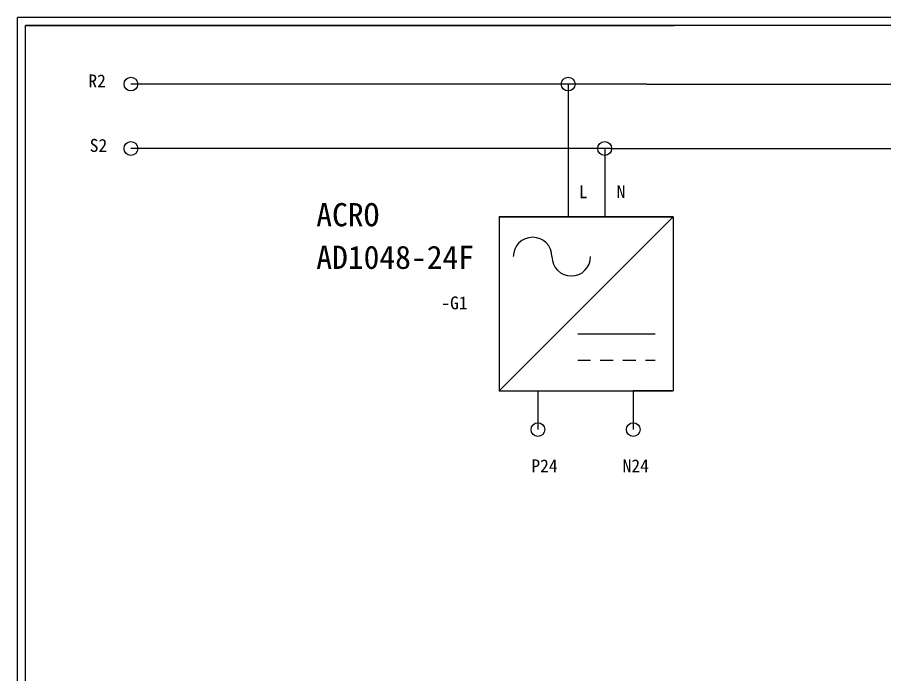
# Model space of a CAD drawing. Extents: x 10 to 297, y 3 to 207.
# Drawn here: x 10 to 144.6, y 105 to 207 of the extents above; entities that cross this region are included whole.
import ezdxf

# ---------------------------------------------------------------- set-up
doc = ezdxf.new("R2010")
doc.units = 0
doc.linetypes.add('HIDDEN9', pattern=[3.5, 2, -1.5])
doc.layers.get('0').update_dxf_attribs({"linetype": 'CONTINUOUS'})
doc.layers.add('圖框層', color=7, linetype='CONTINUOUS')
doc.layers.add('標尺寸層', color=3, linetype='CONTINUOUS')
doc.styles.add('STSL', font='kaiu.ttf')

msp = doc.modelspace()

# ---------------------------------------------------------------- linework, layer by layer
for p, q in [((95.49, 196.62), (95.49, 176.01)), ((101.16, 186.62), (101.16, 176.01)), ((111.8, 176.01), (84.8, 176.01))]:
    msp.add_line(p, q)
for centre in [(27.63, 196.62), (95.49, 196.62), (27.63, 186.62), (101.16, 186.62), (90.8, 143.01), (105.6, 143.01)]:
    msp.add_circle(centre, 1.07)
at = {"layer": '圖框層', "color": 7}
for p, q in [((297, 206.97), (10, 206.97)), ((10, 3), (10, 206.97)), ((295.75, 205.72), (11.25, 205.72)), ((11.25, 4.25), (11.25, 205.72))]:
    msp.add_line(p, q, dxfattribs=at)
at = {"layer": '標尺寸層', "color": 7}
for p, q in [((11.25, 205.72), (111.97, 205.72)), ((101.16, 196.62), (27.63, 196.62)), ((107.71, 196.62), (101.16, 196.62)), ((107.71, 196.62), (122.3, 196.62)), ((122.3, 196.62), (143.48, 196.62)), ((143.48, 196.62), (189.15, 196.62)), ((101.16, 186.62), (27.63, 186.62)), ((102.04, 186.62), (101.16, 186.62)), ((102.04, 186.62), (122.3, 186.62)), ((122.3, 186.62), (166.33, 186.62)), ((84.8, 176.01), (111.8, 176.01)), ((84.8, 176.01), (111.8, 176.01)), ((84.8, 176.01), (111.8, 176.01)), ((84.8, 176.01), (84.8, 149.01)), ((111.8, 176.01), (84.8, 149.01)), ((111.8, 176.01), (111.8, 149.01)), ((96.98, 157.86), (108.98, 157.86)), ((84.8, 149.01), (111.6, 149.01)), ((84.8, 149.01), (90.8, 149.01)), ((90.8, 149.01), (90.8, 143.01)), ((111.6, 149.01), (105.6, 149.01)), ((105.6, 149.01), (105.6, 143.01)), ((111.6, 149.01), (111.8, 149.01))]:
    msp.add_line(p, q, dxfattribs=at)
at = {"layer": '標尺寸層', "color": 7, "linetype": 'HIDDEN9'}
msp.add_line((96.98, 153.8), (108.98, 153.8), dxfattribs=at)
at = {"layer": '標尺寸層', "color": 7}
for centre, start, end in [((89.98, 169.84), 0, 180), ((95.98, 169.84), 180, 0)]:
    msp.add_arc(centre, 3, start, end, dxfattribs=at)

# ---------------------------------------------------------------- texts
at = {"layer": '圖框層', "color": 4, "style": 'STSL'}
for s, height, p in [('R2', 2, (21.02, 196.11)), ('S2', 2, (21.23, 186.1)), ('L', 2, (97.15, 178.91)), ('N', 2, (103.01, 178.93)), ('ACRO', 3.6, (56.4, 174.55)), ('AD1048-24F', 3.6, (56.4, 167.94)), ('-G1', 2, (75.8, 161.67)), ('P24', 2, (89.78, 136.38)), ('N24', 2, (103.94, 136.38))]:
    msp.add_text(s, height=height, dxfattribs=at).set_placement(p)

doc.saveas('drawing.dxf')
